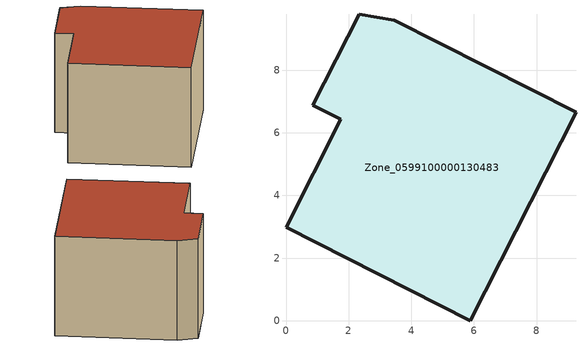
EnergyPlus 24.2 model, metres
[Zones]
Zone_0599100000130483
 floor ground (C_G): 2.33,9.79 3.45,9.6 9.26,6.66 5.88,0 0,2.99 1.75,6.43 0.86,6.88 z0
 wall outside (C_F): 5.88,0 9.26,6.66 3.45,9.6 2.33,9.79 0.86,6.88 1.75,6.43 0,2.99 5.88,0 z0:5.78
 roof outside (C_R): 3.45,9.6 2.33,9.79 0.86,6.88 1.75,6.43 0,2.99 5.88,0 9.26,6.66 z5.78
[BUILDING]
Pand.0599100000130483: North Axis=0; Terrain=City; Loads Convergence Tolerance Value=0.04; Temperature Convergence Tolerance Value=0.4; Solar Distribution=FullExterior; Maximum Number of Warmup Days=25; Minimum Number of Warmup Days=1
[Site:Location]
Rotterdam.The.Hague.AP_ZH_NLD Design_Conditions: Latitude=51.96; Longitude=4.45; Time Zone=1; Elevation=-4.5
[SITE:GROUNDTEMPERATURE:BUILDINGSURFACE]
18, 18, 18, 18, 18, 18, 18, 18, 18, 18, 18, 18
[MATERIAL] Thermal Absorptance=0.9; Solar Absorptance=0.7; Visible Absorptance=0.7
Name | Roughness | Thickness | Conductivity | Density | Specific Heat
G.TC.1975-1991 | MediumSmooth | 0.15 | 0.288461 | 540 | 1210
F.TC.1975-1991 | Rough | 0.3 | 0.230769 | 1920 | 840
R.TC.1975-1991 | MediumRough | 0.2 | 0.153846 | 1500 | 1000
[CONSTRUCTION]
C_G: G.TC.1975-1991
C_F: F.TC.1975-1991
C_R: R.TC.1975-1991
[ZONE]
Zone_0599100000130483: Type=1; Multiplier=1; Ceiling Height=Autocalculate; Volume=Autocalculate; Floor Area=autocalculate; Part of Total Floor Area=Yes
[ZONEINFILTRATION:DESIGNFLOWRATE]
Infil_Zone_0599100000130483: Zone or ZoneList or Space or SpaceList=Zone_0599100000130483; Schedule=AlwaysOn; Design Flow Rate Calculation Method=Flow/Area; Flow Rate per Floor Area=0.003; Constant Term Coefficient=1; Temperature Term Coefficient=0; Velocity Term Coefficient=0; Velocity Squared Term Coefficient=0
[HVACTEMPLATE:ZONE:IDEALLOADSAIRSYSTEM]
Zone_0599100000130483: Maximum Heating Supply Air Temperature=50; Minimum Cooling Supply Air Temperature=13; Maximum Heating Supply Air Humidity Ratio=0.0156; Minimum Cooling Supply Air Humidity Ratio=0.0077; Heating Limit=NoLimit; Cooling Limit=NoLimit; Dehumidification Control Type=ConstantSensibleHeatRatio; Cooling Sensible Heat Ratio=0.7; Dehumidification Setpoint=60; Humidification Control Type=None; Humidification Setpoint=30; Outdoor Air Method=None; Outdoor Air Flow Rate per Person=0.00944; Outdoor Air Flow Rate per Zone Floor Area=0; Outdoor Air Flow Rate per Zone=0; Demand Controlled Ventilation Type=None; Outdoor Air Economizer Type=NoEconomizer; Heat Recovery Type=None; Sensible Heat Recovery Effectiveness=0.7; Latent Heat Recovery Effectiveness=0.65
[ZONECONTROL:THERMOSTAT]
ThermostatControl_Zone_0599100000130483: Zone or ZoneList=Zone_0599100000130483; Control Type Schedule=DualSetpointControlType; Control 1=Thermostat_Zone_0599100000130483; Temperature Difference Between Cutout And Setpoint=0
[THERMOSTATSETPOINT:DUALSETPOINT]
Thermostat_Zone_0599100000130483: Heating Setpoint Temperature Schedule=HeatingSetpoint_Zone_0599100000130483; Cooling Setpoint Temperature Schedule=CoolingSetpoint_Zone_0599100000130483
[SCHEDULE:COMPACT]
HeatingSetpoint_Zone_0599100000130483: Through: 12/31, For: AllDays, Until: 24:00, 21
CoolingSetpoint_Zone_0599100000130483: Through: 12/31, For: AllDays, Until: 24:00, 24
DualSetpointControlType: Through: 12/31, For: AllDays, Until: 24:00, 4
AlwaysOn: Through: 12/31, For: AllDays, Until: 24:00, 1
